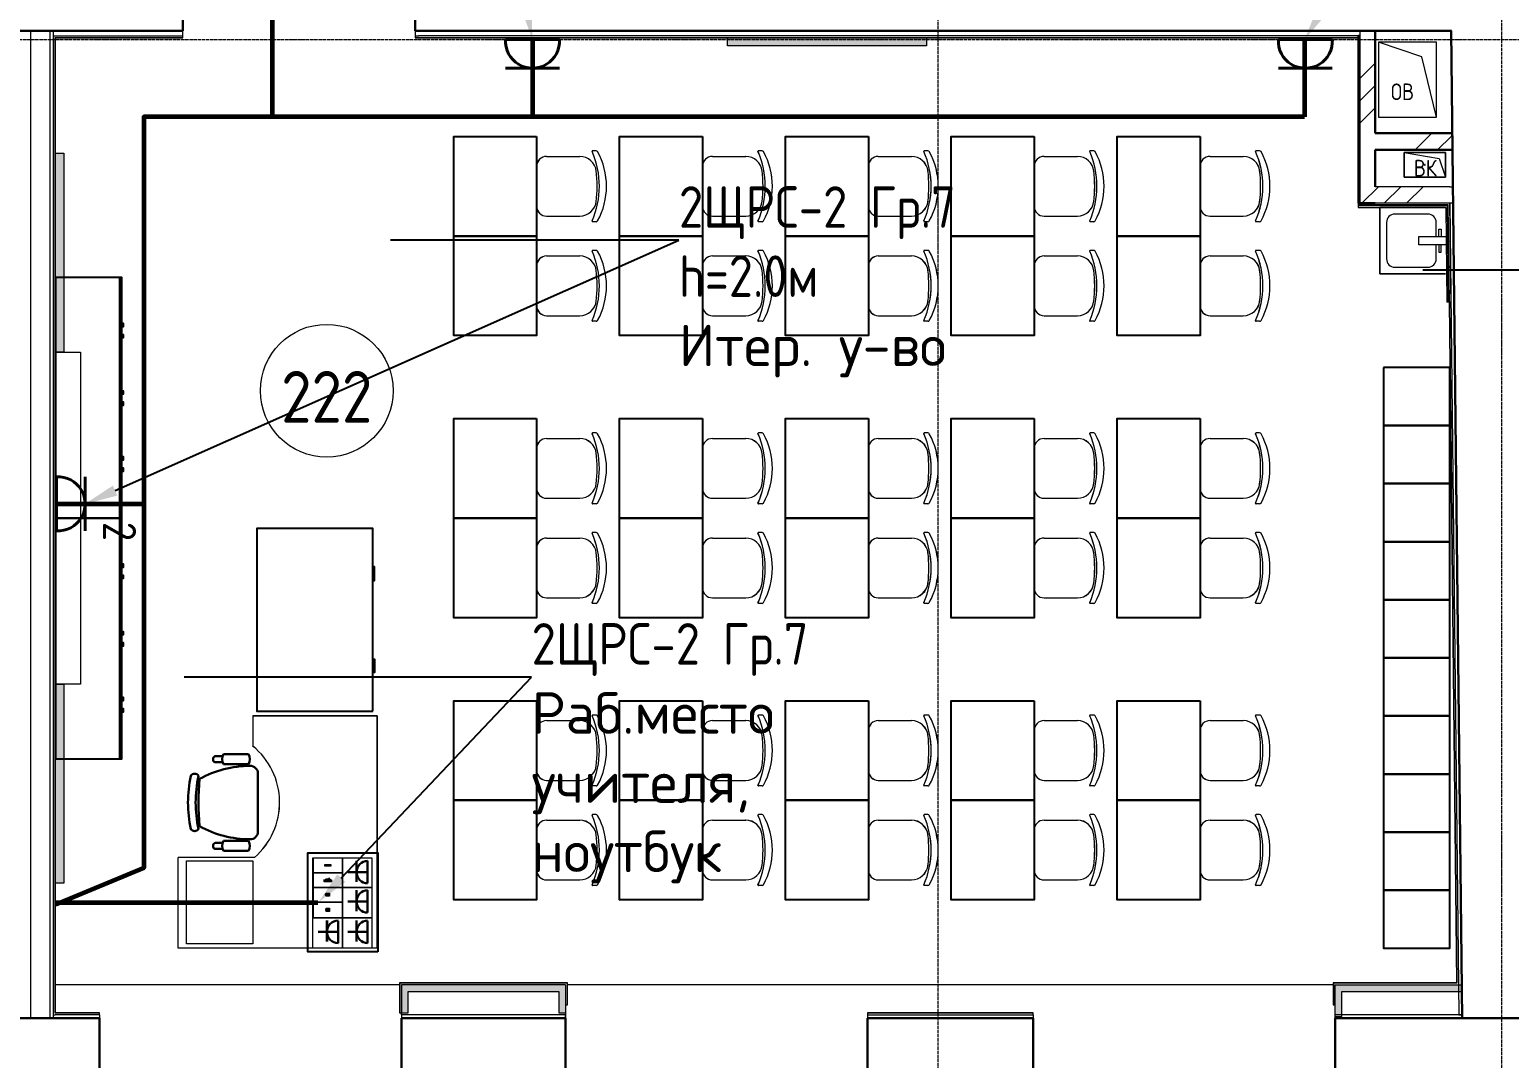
# Model space of a CAD drawing. Header units: millimetres. Extents: x -32 to 417638015, y -35 to 175284279.
# Drawn here: x 823738 to 832660, y 53923 to 60122 of the extents above; entities that cross this region are included whole.
import ezdxf
from ezdxf import colors
from ezdxf.entities.mleader import LeaderData, LeaderLine
from ezdxf.math import Vec2, Vec3

# ---------------------------------------------------------------- set-up
doc = ezdxf.new("R2010")
doc.units = ezdxf.units.MM
doc.linetypes.add('ADSK_Линия сетки', pattern=[25, 20, -2.5, 0, -2.5])
for name, color, linetype, lineweight in [('_ЭМ_В полу', 26, 'Кабель в трубе', 60), ('_ЭМ_гофра', 5, 'Continuous', 60), ('_ЭМ_ТХобщее_слой', 7, 'Continuous', 30), ('Аннотация', 7, 'Continuous', 18), ('Обобщенные модели', 7, 'Continuous', 18), ('Оси', 253, 'Continuous', 9), ('Перекрытие', 7, 'Continuous', 18), ('Сантехника', 7, 'Continuous', 18), ('Стены внутренние', 7, 'Continuous', 18), ('Стены несущие', 7, 'Continuous', 30), ('Стены отделка', 7, 'Continuous', 30), ('Стены перегородки', 7, 'Continuous', 30), ('Стены штриховка', 7, 'Continuous', 9), ('ТХ', 5, 'Continuous', 0), ('ШТРИХОВКА', 252, 'Continuous', 15), ('Электро', 250, 'Continuous', 25), ('ЭМ', 5, 'Continuous', 40), ('ЭОМ_Кабель Быт. розеток', 5, 'Continuous', 30), ('ЭОМ_Кабель для СУП', 150, 'Continuous', 9)]:
    doc.layers.add(name, color=color, linetype=linetype, lineweight=lineweight)
for name, color, linetype in [('_ЭМ_Надписи', 7, 'Continuous'), ('PDF _СС_розетки', 7, 'Continuous'), ('ВНУТРЯНКА', 1, 'Continuous'), ('ЭОМ_Лотки рабочие', 5, 'Continuous')]:
    doc.layers.add(name, color=color, linetype=linetype)
doc.layers.add('PDF _ЭОМ _розетки', color=7, linetype='Continuous', true_color=0xeb0000)
doc.layers.add('Линии', color=7, linetype='Continuous', lineweight=9, true_color=0x00a600)
doc.styles.add('ELine', font='txt.shx')
doc.styles.add('GOST Common', font='GOST_Common.ttf', dxfattribs={"width": 0.9, "height": 350})
doc.styles.add('GOST Common_5', font='GOST_Common.ttf', dxfattribs={"width": 0.9, "height": 200})
doc.styles.add('ЭОМ', font='isocpeur.ttf', dxfattribs={"width": 0.85, "height": 250})
doc.linetypes.add('TRAY', pattern='A,12.119257,["_",ELine,S=4.5,R=90,X=0,Y=-1.555839],0.750382,["_",ELine,S=4.5,R=0,X=0,Y=-0.805849],1.314849,["_",ELine,S=4.5,R=0,X=0,Y=-0.805849],2.250029,["_",ELine,S=4.5,R=90,X=0,Y=-1.555839],13.565483', length=30)
doc.linetypes.add('Кабель в трубе', pattern='A,8,[133,ltypeshp.shx,S=1,R=0,X=10,Y=1.3],-3,[130,ltypeshp.shx,S=1.5,R=-45,X=-1.5,Y=0],8', length=19)
pattern_1 = [(45, (686.36, 338.7), (-381.661, 381.661), []), (45, (821.3, 338.7), (0, 763.322), []), (45, (551.4, 338.7), (0, 763.322), [])]

# ---------------------------------------------------------------- blocks, each defined once
blk = doc.blocks.new('Стул ученич штабелир №5-7')
at = {"color": 0, "linetype": 'ByBlock', "lineweight": -2}
for p, q in [((-120.1, 0), (120.1, 0)), ((-120.1, 0), (120.1, 0)), ((-179.9, -60), (-179.9, -260.3)), ((-179.9, -60), (-179.9, -260.3)), ((180.1, -60), (180.1, -260.3)), ((180.1, -60), (180.1, -260.3)), ((-213.4, -359), (-213.4, -337.3)), ((-213.4, -359), (-213.4, -337.3)), ((213.6, -359), (213.6, -337.3)), ((213.6, -359), (213.6, -337.3))]:
    blk.add_line(p, q, dxfattribs=at)
for centre, radius, start, end in [((-119.9, -60), 60, 90, 180), ((-119.9, -60), 60, 90, 180), ((120.1, -60), 60, 0, 90), ((120.1, -60), 60, 0, 90), ((-79.9, -260.3), 100, 180, 264.25844), ((-79.9, -260.3), 100, 180, 264.25844), ((80.1, -260.3), 100, 275.74156, 0), ((80.1, -260.3), 100, 275.74156, 0), ((-210.4, -337.3), 3, 63.89783, 180), ((-210.4, -337.3), 3, 63.89783, 180), ((0.1, 142.3), 520.8, 246.31951, 293.68049), ((0.1, 142.3), 520.8, 246.31951, 293.68049), ((210.6, -337.3), 3, 0, 116.10217), ((210.6, -337.3), 3, 0, 116.10217), ((-203.4, -359), 10, 180, 238.06825), ((-203.4, -359), 10, 180, 238.06825), ((0.1, 9), 430.5, 240.99166, 299.00834), ((0.1, 9), 430.5, 240.99166, 299.00834), ((0.1, 435.5), 800.4, 263.24698, 276.75302), ((0.1, 435.5), 800.4, 263.24698, 276.75302), ((203.6, -359), 10, 301.93175, 0), ((203.6, -359), 10, 301.93175, 0)]:
    blk.add_arc(centre, radius, start, end, dxfattribs=at)
blk = doc.blocks.new('Тх 2 этаж')
at = {"lineweight": 0, "true_color": 0x939598}
h = blk.add_hatch(color=252, dxfattribs=at)
h.dxf.hatch_style = 1
h.paths.add_polyline_path([(44755.3, 6319.2), (44755.3, 6269.2), (43555.3, 6269.2), (43555.3, 6319.2)])
h = blk.add_hatch(color=252, dxfattribs=at)
h.dxf.hatch_style = 1
h.paths.add_polyline_path([(39505.3, 5623.8), (39555.3, 5623.8), (39555.3, 4423.8), (39505.3, 4423.8)])
h = blk.add_hatch(color=252, dxfattribs=at)
h.dxf.hatch_style = 1
h.paths.add_polyline_path([(39505.3, 2423.8), (39555.3, 2423.8), (39555.3, 1223.8), (39505.3, 1223.8)])
at = {"color": 252, "linetype": 'Continuous', "true_color": 0x939598}
for p, q in [((39893.3, 3423.8), (39893.3, 4873.8)), ((39893.3, 1973.8), (39893.3, 3423.8)), ((40466.1, 1989.7), (40511.7, 1989.6)), ((40517.5, 2001.7), (40668.6, 2001.7)), ((40466.1, 1952.9), (40511.8, 1952.9)), ((40517.5, 1941.5), (40668.6, 1941.5)), ((40724.9, 1535), (40724.9, 1885.2)), ((40466.1, 1467.2), (40511.8, 1467.2)), ((40466.1, 1430.5), (40511.7, 1430.5)), ((40517.5, 1478.7), (40668.6, 1478.7)), ((40517.5, 1418.5), (40668.6, 1418.5))]:
    blk.add_line(p, q, dxfattribs=at)
at = {"color": 252, "linetype": 'Continuous', "lineweight": 5, "true_color": 0x939598}
for p, q in [((41443.3, 2231.8), (40693.3, 2231.8)), ((41443.3, 2231.8), (40693.3, 2231.8)), ((40693.3, 2231.8), (40693.3, 2050.9)), ((41443.3, 2231.8), (41443.3, 831.8)), ((41443.3, 831.8), (41443.3, 2231.8)), ((40243.3, 831.8), (40243.3, 1379.7)), ((40704.3, 1379.7), (40243.3, 1379.7)), ((41443.3, 831.8), (40243.3, 831.8))]:
    blk.add_line(p, q, dxfattribs=at)
at = {"color": 252, "lineweight": 0, "true_color": 0x939598}
for points in [[(44755.3, 6319.2), (44755.3, 6269.2), (43555.3, 6269.2), (43555.3, 6319.2), (44755.3, 6319.2)], [(39505.3, 5623.8), (39555.3, 5623.8), (39555.3, 4423.8), (39505.3, 4423.8), (39505.3, 5623.8)], [(39505.3, 2423.8), (39555.3, 2423.8), (39555.3, 1223.8), (39505.3, 1223.8), (39505.3, 2423.8)]]:
    blk.add_lwpolyline(points, dxfattribs=at)
at = {"color": 252, "true_color": 0x939598}
for points in [[(42405.3, 5723.8), (42405.3, 5123.8), (41905.3, 5123.8), (41905.3, 5723.8)], [(43405.3, 5723.8), (43405.3, 5123.8), (42905.3, 5123.8), (42905.3, 5723.8)], [(44405.3, 5723.8), (44405.3, 5123.8), (43905.3, 5123.8), (43905.3, 5723.8)], [(45405.3, 5723.8), (45405.3, 5123.8), (44905.3, 5123.8), (44905.3, 5723.8)], [(46405.3, 5723.8), (46405.3, 5123.8), (45905.3, 5123.8), (45905.3, 5723.8)], [(42405.3, 5123.8), (42405.3, 4523.8), (41905.3, 4523.8), (41905.3, 5123.8)], [(43405.3, 5123.8), (43405.3, 4523.8), (42905.3, 4523.8), (42905.3, 5123.8)], [(44405.3, 5123.8), (44405.3, 4523.8), (43905.3, 4523.8), (43905.3, 5123.8)], [(45405.3, 5123.8), (45405.3, 4523.8), (44905.3, 4523.8), (44905.3, 5123.8)], [(46405.3, 5123.8), (46405.3, 4523.8), (45905.3, 4523.8), (45905.3, 5123.8)], [(42405.3, 4023.8), (42405.3, 3423.8), (41905.3, 3423.8), (41905.3, 4023.8)], [(43405.3, 4023.8), (43405.3, 3423.8), (42905.3, 3423.8), (42905.3, 4023.8)], [(44405.3, 4023.8), (44405.3, 3423.8), (43905.3, 3423.8), (43905.3, 4023.8)], [(45405.3, 4023.8), (45405.3, 3423.8), (44905.3, 3423.8), (44905.3, 4023.8)], [(46405.3, 4023.8), (46405.3, 3423.8), (45905.3, 3423.8), (45905.3, 4023.8)], [(42405.3, 3423.8), (42405.3, 2823.8), (41905.3, 2823.8), (41905.3, 3423.8)], [(43405.3, 3423.8), (43405.3, 2823.8), (42905.3, 2823.8), (42905.3, 3423.8)], [(44405.3, 3423.8), (44405.3, 2823.8), (43905.3, 2823.8), (43905.3, 3423.8)], [(45405.3, 3423.8), (45405.3, 2823.8), (44905.3, 2823.8), (44905.3, 3423.8)], [(46405.3, 3423.8), (46405.3, 2823.8), (45905.3, 2823.8), (45905.3, 3423.8)], [(42405.3, 2323.8), (42405.3, 1723.8), (41905.3, 1723.8), (41905.3, 2323.8)], [(43405.3, 2323.8), (43405.3, 1723.8), (42905.3, 1723.8), (42905.3, 2323.8)], [(44405.3, 2323.8), (44405.3, 1723.8), (43905.3, 1723.8), (43905.3, 2323.8)], [(45405.3, 2323.8), (45405.3, 1723.8), (44905.3, 1723.8), (44905.3, 2323.8)], [(46405.3, 2323.8), (46405.3, 1723.8), (45905.3, 1723.8), (45905.3, 2323.8)], [(42405.3, 1723.8), (42405.3, 1123.8), (41905.3, 1123.8), (41905.3, 1723.8)], [(43405.3, 1723.8), (43405.3, 1123.8), (42905.3, 1123.8), (42905.3, 1723.8)], [(44405.3, 1723.8), (44405.3, 1123.8), (43905.3, 1123.8), (43905.3, 1723.8)], [(45405.3, 1723.8), (45405.3, 1123.8), (44905.3, 1123.8), (44905.3, 1723.8)], [(46405.3, 1723.8), (46405.3, 1123.8), (45905.3, 1123.8), (45905.3, 1723.8)]]:
    blk.add_lwpolyline(points, close=True, dxfattribs=at)
at = {"color": 252, "linetype": 'Continuous', "true_color": 0x939598}
for points in [[(39505.3, 3423.8), (39905.3, 3423.8), (39905.3, 4873.8), (39505.3, 4873.8)], [(39905.3, 4596.7), (39905.3, 4579.3), (39915.5, 4579.3), (39915.5, 4596.7)], [(39905.3, 4529), (39905.3, 4511.6), (39915.5, 4511.6), (39915.5, 4529)], [(39905.3, 4189.7), (39905.3, 4172.3), (39915.5, 4172.3), (39915.5, 4189.7)], [(39905.3, 4122), (39905.3, 4104.6), (39915.5, 4104.6), (39915.5, 4122)], [(39905.3, 3792.8), (39905.3, 3775.4), (39915.5, 3775.4), (39915.5, 3792.8)], [(39905.3, 3725.1), (39905.3, 3707.7), (39915.5, 3707.7), (39915.5, 3725.1)], [(39505.3, 1973.8), (39905.3, 1973.8), (39905.3, 3423.8), (39505.3, 3423.8)], [(41418.3, 2261.8), (41418.3, 3361.8), (40718.3, 3361.8), (40718.3, 2261.8)], [(39905.3, 3146.7), (39905.3, 3129.3), (39915.5, 3129.3), (39915.5, 3146.7)], [(39905.3, 3079), (39905.3, 3061.6), (39915.5, 3061.6), (39915.5, 3079)], [(39905.3, 2739.7), (39905.3, 2722.3), (39915.5, 2722.3), (39915.5, 2739.7)], [(39905.3, 2672), (39905.3, 2654.6), (39915.5, 2654.6), (39915.5, 2672)], [(39905.3, 2342.8), (39905.3, 2325.4), (39915.5, 2325.4), (39915.5, 2342.8)], [(39905.3, 2275.1), (39905.3, 2257.7), (39915.5, 2257.7), (39915.5, 2275.1)]]:
    blk.add_lwpolyline(points, close=True, dxfattribs=at)
at = {"color": 252, "linetype": 'Continuous', "lineweight": 5, "true_color": 0x939598}
for points in [[(39655.3, 4423.8), (39655.3, 2423.8), (39505.3, 2423.8), (39505.3, 4423.8)], [(40294.6, 858.2), (40294.6, 1358.2), (40694.6, 1358.2), (40694.6, 858.2)]]:
    blk.add_lwpolyline(points, close=True, dxfattribs=at)
at = {"color": 252, "true_color": 0x939598}
for points in [[(47510.8, 4331.8), (47510.8, 3981.8), (47910.8, 3981.8), (47910.8, 4331.8), (47510.8, 4331.8)], [(47510.8, 3981.8), (47510.8, 3631.8), (47910.8, 3631.8), (47910.8, 3981.8), (47510.8, 3981.8)], [(47510.8, 3631.8), (47510.8, 3281.8), (47910.8, 3281.8), (47910.8, 3631.8), (47510.8, 3631.8)], [(47510.8, 3281.8), (47510.8, 2931.8), (47910.8, 2931.8), (47910.8, 3281.8), (47510.8, 3281.8)], [(47510.8, 2931.8), (47510.8, 2581.8), (47910.8, 2581.8), (47910.8, 2931.8), (47510.8, 2931.8)], [(47510.8, 2581.8), (47510.8, 2231.8), (47910.8, 2231.8), (47910.8, 2581.8), (47510.8, 2581.8)], [(47510.8, 2231.8), (47510.8, 1881.8), (47910.8, 1881.8), (47910.8, 2231.8), (47510.8, 2231.8)], [(47510.8, 1881.8), (47510.8, 1531.8), (47910.8, 1531.8), (47910.8, 1881.8), (47510.8, 1881.8)], [(47510.8, 1531.8), (47510.8, 1181.8), (47910.8, 1181.8), (47910.8, 1531.8), (47510.8, 1531.8)], [(47510.8, 1181.8), (47510.8, 831.8), (47910.8, 831.8), (47910.8, 1181.8), (47510.8, 1181.8)]]:
    blk.add_lwpolyline(points, dxfattribs=at)
at = {"color": 252, "linetype": 'Continuous', "true_color": 0x939598}
for points in [[(41418.3, 3048.5), (41427.3, 3048.5), (41427.3, 3130.3), (41418.3, 3130.3)], [(41418.3, 2575), (41427.3, 2575), (41427.3, 2493.2), (41418.3, 2493.2)]]:
    blk.add_lwpolyline(points, dxfattribs=at)
for centre, radius, start, end in [((40474.6, 1971.3), 20.2, 114.89545, 245.33537), ((40567.5, 1971.6), 58.4, 148.95101, 211.04877), ((40618.6, 1971.6), 58.4, 328.95097, 31.04877), ((40343.8, 1855.4), 28.1, 34.29007, 145.70964), ((40676.4, 1306.7), 624.5, 89.87797, 119.10589), ((40679.5, 1885.7), 45.4, 359.25187, 92.18664), ((41050.6, 1710.8), 747.5, 167.60199, 192.39777), ((41097.1, 1710.8), 747.5, 167.60199, 192.39777), ((42128.9, 1710.8), 1761.9, 175.39382, 184.65462), ((40343.8, 1566.1), 28.1, 214.29147, 325.70827), ((40676.4, 2113.5), 624.5, 240.90677, 270.12147), ((40679.5, 1534.4), 45.4, 267.81347, 0.74787), ((40474.6, 1448.9), 20.2, 114.89545, 245.33537), ((40567.5, 1448.6), 58.4, 148.95098, 211.04877), ((40618.6, 1448.6), 58.4, 328.95097, 31.04877)]:
    blk.add_arc(centre, radius, start, end, dxfattribs=at)
at = {"color": 252, "linetype": 'Continuous', "lineweight": 5, "true_color": 0x939598}
blk.add_arc((40418.9, 1710.7), 437, 310.76329, 51.11011, dxfattribs=at)
at = {"layer": 'ТХ', "color": 252, "lineweight": 0, "true_color": 0x939598, "rotation": 90}
for p in [(42405.3, 5423.8), (43405.3, 5423.8), (44405.3, 5423.8), (45405.3, 5423.8), (46405.3, 5423.8), (42405.3, 4823.8), (43405.3, 4823.8), (44405.3, 4823.8), (45405.3, 4823.8), (46405.3, 4823.8), (42405.3, 3723.8), (43405.3, 3723.8), (44405.3, 3723.8), (45405.3, 3723.8), (46405.3, 3723.8), (42405.3, 3123.8), (43405.3, 3123.8), (44405.3, 3123.8), (45405.3, 3123.8), (46405.3, 3123.8), (42405.3, 2023.8), (43405.3, 2023.8), (44405.3, 2023.8), (45405.3, 2023.8), (46405.3, 2023.8), (42405.3, 1423.8), (43405.3, 1423.8), (44405.3, 1423.8), (45405.3, 1423.8), (46405.3, 1423.8)]:
    blk.add_blockref('Стул ученич штабелир №5-7', p, dxfattribs=at)
blk = doc.blocks.new('План 2 этажа')
at = {"layer": 'Стены внутренние', "lineweight": 9}
h = blk.add_hatch(dxfattribs=at)
h.set_pattern_fill('FP_1', color=8, style=0, pattern_type=2)
h.set_pattern_definition(pattern_1)
h.paths.add_polyline_path([(42242.614, 7646.35), (42241.528, 7746.342), (41772.008, 7746.342), (41772.008, 8686.342), (41682.008, 8686.342), (41682.008, 7646.342)])
h = blk.add_hatch(dxfattribs=at)
h.set_pattern_fill('FP_1', color=8, style=0, pattern_type=2)
h.set_pattern_definition(pattern_1)
h.paths.add_polyline_path([(41772.008, 7968.339), (42231.458, 7968.339), (42231.458, 8068.339), (41772.008, 8068.339)])
at = {"layer": 'Стены внутренние'}
for points in [[(35940.493, 2768.931), (35940.493, 2936.931), (35900.493, 2936.931), (35900.493, 2768.931)], [(36890.497, 2896.931), (36890.497, 2936.931), (35940.493, 2936.931), (35940.493, 2896.931), (36850.497, 2896.931)], [(36850.497, 2768.931), (36890.497, 2768.931), (36890.497, 2896.931), (36850.497, 2896.931)], [(41570.493, 2746.931), (41570.493, 2936.931), (41530.493, 2936.931), (41530.493, 2746.931)], [(42294.171, 2896.931), (42293.731, 2936.931), (41570.493, 2936.931), (41570.493, 2896.931), (42222.258, 2896.931)]]:
    blk.add_hatch(color=8, dxfattribs=at).paths.add_polyline_path(points)
at = {"layer": 'Линии', "color": 8}
blk.add_circle((35450.266, 6516.947), 400, dxfattribs=at)
at = {"layer": 'Обобщенные модели', "color": 8}
for p, q in [((41791.357, 8616.342), (41791.357, 8166.342)), ((42141.357, 8616.342), (41791.357, 8616.342)), ((42053.857, 8528.842), (41791.357, 8616.342)), ((42141.357, 8166.342), (42141.357, 8616.342)), ((42141.357, 8166.342), (42053.857, 8528.842)), ((41791.357, 8166.342), (42141.357, 8166.342)), ((41945.788, 7803.342), (41945.788, 7953.342)), ((41945.788, 7953.342), (42195.788, 7953.342)), ((41945.788, 7953.342), (42158.288, 7915.842)), ((42195.788, 7953.342), (41945.788, 7953.342)), ((41945.788, 7953.342), (41945.788, 7803.342)), ((42195.788, 7953.342), (42195.788, 7803.342)), ((42195.788, 7803.342), (42195.788, 7953.342)), ((42158.288, 7915.842), (42195.788, 7803.342)), ((42195.788, 7803.342), (41945.788, 7803.342)), ((41945.788, 7803.342), (42195.788, 7803.342))]:
    blk.add_line(p, q, dxfattribs=at)
for start, end in [(90, 270), (105, 180), (210, 270), (270, 90), (330, 75)]:
    blk.add_arc((42070.788, 7878.342), 2.5, start, end, dxfattribs=at)
at = {"layer": 'Оси', "color": 8, "linetype": 'ADSK_Линия сетки'}
for p, q in [((42535.923, -4690.674), (42535.923, 20543.7)), ((39135.923, -5034.86), (39135.923, 20199.514)), ((-9428.371, 8633.7), (56691.21, 8633.7))]:
    blk.add_line(p, q, dxfattribs=at)
at = {"layer": 'Перекрытие', "color": 8}
for p, q in [((35888.605, 2936.931), (33815.827, 2936.931)), ((41518.647, 2936.931), (36902.497, 2936.931)), ((35900.493, 2756.931), (35900.493, 2768.931)), ((36890.491, 2768.931), (36890.491, 2736.931)), ((41529.493, 2406.931), (41529.493, 2816.931)), ((34080.493, 2756.931), (34080.493, 2736.931)), ((39710.493, 2756.931), (39710.493, 2736.931))]:
    blk.add_line(p, q, dxfattribs=at)
at = {"layer": 'Сантехника', "color": 8}
for p, q in [((41800.006, 7221.34), (41800.006, 7621.34)), ((41800.006, 7621.34), (42196.615, 7621.34)), ((41800.006, 7621.34), (41800.006, 7221.34)), ((42196.615, 7621.34), (41800.006, 7621.34)), ((41840.005, 7531.339), (41840.005, 7311.34)), ((42090.006, 7581.339), (41890.005, 7581.339)), ((42140.006, 7446.34), (42140.006, 7531.339)), ((42034.993, 7446.34), (42196.615, 7446.34)), ((42034.993, 7396.34), (42034.993, 7446.34)), ((42155.006, 7491.34), (42170.006, 7491.34)), ((42155.006, 7446.34), (42155.006, 7491.34)), ((42170.006, 7491.34), (42170.006, 7446.34)), ((42196.615, 7396.34), (42034.993, 7396.34)), ((42140.006, 7311.34), (42140.006, 7396.34)), ((42155.006, 7396.34), (42155.006, 7351.34)), ((42155.006, 7351.34), (42170.006, 7351.34)), ((42170.006, 7351.34), (42170.006, 7396.34)), ((41890.005, 7261.34), (42090.006, 7261.34)), ((42196.615, 7221.34), (41800.006, 7221.34)), ((41800.006, 7221.34), (42196.615, 7221.34))]:
    blk.add_line(p, q, dxfattribs=at)
for centre, start, end in [((41890.005, 7531.339), 90, 180), ((42090.006, 7531.339), 0, 90), ((41890.005, 7311.34), 180, 270), ((42090.006, 7311.34), 270, 0)]:
    blk.add_arc(centre, 50, start, end, dxfattribs=at)
at = {"layer": 'Стены несущие', "color": 8}
for p, q in [((34583.558, 8686.342), (34583.558, 8996.342)), ((35983.558, 8996.342), (35983.558, 8686.342)), ((34583.558, 8686.342), (27450.357, 8686.342)), ((35983.558, 8686.342), (42230.463, 8686.342)), ((41682.008, 8656.342), (41672.008, 8656.342)), ((41672.008, 8656.342), (41672.008, 7646.342)), ((41772.008, 8068.339), (41772.008, 8686.342)), ((42230.463, 8686.342), (42295.978, 2732.75)), ((42238.031, 8068.339), (41772.008, 8068.339)), ((41772.008, 7968.339), (42239.117, 7968.339)), ((41772.008, 7746.342), (41772.008, 7968.339)), ((41670.008, 7646.342), (41772.008, 7646.342)), ((34080.493, 2736.931), (33070.495, 2736.931)), ((34080.493, 2406.931), (34080.493, 2736.931)), ((35900.493, 2736.931), (35900.493, 2406.931)), ((36890.497, 2736.931), (35900.493, 2736.931)), ((36890.497, 2406.931), (36890.497, 2736.931)), ((38710.497, 2736.931), (38710.497, 2406.931)), ((39710.493, 2736.931), (38710.497, 2736.931)), ((39710.493, 2406.931), (39710.493, 2736.931)), ((41530.493, 2736.931), (41530.493, 2406.931)), ((42675.955, 2736.931), (41530.493, 2736.931))]:
    blk.add_line(p, q, dxfattribs=at)
at = {"layer": 'Стены отделка', "color": 8, "lineweight": 9}
for p, q in [((33803.885, 2736.931), (33803.885, 8686.342)), ((33803.885, 8656.342), (34463.558, 8656.342)), ((34583.558, 8644.342), (34583.558, 8686.342)), ((35983.558, 8686.342), (35983.558, 8644.342)), ((41672.008, 8656.342), (36003.558, 8656.342)), ((41682.008, 7646.342), (41682.008, 8686.342)), ((42231.306, 8687.604), (42211.307, 8687.387)), ((42211.307, 8687.387), (42211.318, 8686.342)), ((42295.711, 2757.031), (42231.306, 8687.604)), ((33815.885, 8644.342), (34583.558, 8644.342)), ((33815.885, 2768.931), (33815.885, 8644.342)), ((35983.558, 8644.342), (41670.008, 8644.342)), ((41670.008, 8644.342), (41670.008, 7626.342)), ((42221.527, 7746.342), (41772.008, 7746.342)), ((41670.008, 7621.342), (42197.883, 7621.342)), ((42242.614, 7646.342), (41772.008, 7646.342)), ((42197.883, 7621.342), (42204.074, 7051.219)), ((42222.613, 7646.342), (42275.712, 2756.814)), ((42229.4, 7021.376), (42222.613, 7646.34)), ((42229.073, 7051.491), (42204.291, 7051.222)), ((42217.073, 7051.361), (42261.625, 2948.931)), ((35888.493, 2946.931), (35888.493, 2768.931)), ((36900.497, 2948.931), (35890.493, 2948.931)), ((36902.497, 2816.931), (36902.497, 2946.931)), ((41518.493, 2946.931), (41518.493, 2816.931)), ((42261.625, 2948.931), (41520.493, 2948.931)), ((36890.497, 2936.931), (35900.493, 2936.931)), ((35900.493, 2936.931), (35900.493, 2768.931)), ((35940.493, 2896.931), (36850.497, 2896.931)), ((35940.493, 2768.931), (35940.493, 2896.931)), ((36850.497, 2896.931), (36850.497, 2768.931)), ((36890.497, 2936.931), (36890.497, 2768.931)), ((41530.493, 2736.931), (41530.493, 2936.931)), ((41530.493, 2936.931), (42293.731, 2936.931)), ((41570.493, 2896.931), (42294.171, 2896.931)), ((41570.493, 2746.931), (41570.493, 2896.931)), ((34080.493, 2768.931), (33815.885, 2768.931)), ((34080.493, 2756.931), (34080.493, 2768.931)), ((35888.493, 2768.931), (35940.493, 2768.931)), ((36850.497, 2768.931), (36890.497, 2768.931)), ((36890.497, 2816.931), (36902.497, 2816.931)), ((38710.497, 2768.931), (38710.497, 2736.931)), ((39710.493, 2768.931), (38710.497, 2768.931)), ((39710.493, 2756.931), (39710.493, 2768.931)), ((41518.493, 2816.931), (41530.493, 2816.931)), ((33803.885, 2756.931), (33813.885, 2756.931)), ((34079.493, 2756.931), (34080.493, 2756.931)), ((36890.497, 2756.931), (35900.493, 2756.931)), ((35900.493, 2756.931), (35900.493, 2736.931)), ((36890.497, 2736.931), (36890.497, 2756.931)), ((36890.497, 2736.931), (36890.497, 2736.931)), ((39709.493, 2756.931), (39710.493, 2756.931)), ((39710.493, 2736.931), (39710.493, 2736.931)), ((42295.932, 2756.931), (41530.493, 2756.931)), ((41530.493, 2746.931), (41570.493, 2746.931)), ((42275.712, 2756.814), (42295.711, 2757.031)), ((42295.932, 2736.931), (42295.932, 2756.931))]:
    blk.add_line(p, q, dxfattribs=at)
at = {"layer": 'Стены перегородки', "color": 8, "lineweight": 18}
for p, q in [((33663.885, 8686.342), (33663.885, 2736.931)), ((33783.885, 2736.931), (33783.885, 8686.342))]:
    blk.add_line(p, q, dxfattribs=at)
at = {"layer": 'Стены штриховка', "color": 8}
for p, q in [((34463.558, 8656.342), (34583.558, 8656.342)), ((35983.558, 8656.342), (36003.558, 8656.342)), ((33813.885, 8646.342), (34583.558, 8646.342)), ((33813.885, 2766.931), (33813.885, 8646.342)), ((35983.558, 8646.342), (41672.008, 8646.342)), ((42221.527, 7746.342), (42241.528, 7746.342)), ((41670.008, 7646.342), (41670.008, 7621.342)), ((42212.721, 7636.342), (41670.008, 7636.342)), ((42206.785, 7630.342), (41670.008, 7630.342)), ((42213.073, 7051.317), (42206.785, 7630.342)), ((42219.073, 7051.382), (42212.721, 7636.342)), ((42219.073, 7051.382), (42263.647, 2946.931)), ((35890.493, 2948.931), (35888.493, 2948.931)), ((35888.493, 2948.931), (35888.493, 2946.931)), ((36902.497, 2946.931), (35888.493, 2946.931)), ((35890.493, 2948.931), (35890.493, 2768.931)), ((36902.497, 2948.931), (36900.497, 2948.931)), ((36900.497, 2948.931), (36900.497, 2816.931)), ((36902.497, 2946.931), (36902.497, 2948.931)), ((41520.493, 2948.931), (41518.493, 2948.931)), ((41518.493, 2948.931), (41518.493, 2946.931)), ((42263.647, 2946.931), (41518.493, 2946.931)), ((41520.493, 2948.931), (41520.493, 2816.931)), ((34080.493, 2766.931), (33813.885, 2766.931)), ((39710.493, 2766.931), (38710.497, 2766.931)), ((34079.493, 2756.931), (33813.885, 2756.931)), ((38710.497, 2756.931), (39709.493, 2756.931))]:
    blk.add_line(p, q, dxfattribs=at)
at = {"layer": 'ЭОМ_Лотки рабочие'}
blk.add_blockref('Тх 2 этаж', (-5689.424, 2325.176), dxfattribs=at)
at = {"layer": 'Аннотация', "color": 8, "char_height": 100, "width": 156.348, "attachment_point": 1, "line_spacing_factor": 1.022766, "style": 'GOST Common_5'}
for s, insert in [('\\pxt3.6,7.2,10.8,14.4,18,21.6,25.2,28.8,32.4,36,39.6,43.2,46.8,50.4,54,57.6,61.2,64.8,68.4,72,75.6,79.2,82.8,86.4,90,93.6,97.2,100.8,104.4,108,111.6,115.2;{ОВ}', (41866.63, 8368.238)), ('\\pxt3.6,7.2,10.8,14.4,18,21.6,25.2,28.8,32.4,36,39.6,43.2,46.8,50.4,54,57.6,61.2,64.8,68.4,72,75.6,79.2,82.8,86.4,90,93.6,97.2,100.8,104.4,108,111.6,115.2;{ВК}', (42005.085, 7908.376))]:
    blk.add_mtext(s, dxfattribs=dict(at, insert=insert))
at = {"layer": 'Аннотация', "color": 8, "lineweight": 9, "insert": (35450.266, 6479.999), "char_height": 312.5, "width": 520.21112, "attachment_point": 5, "line_spacing_factor": 1.022766, "style": 'GOST Common'}
blk.add_mtext('222', dxfattribs=at)
blk = doc.blocks.new('_ЭМ_ТХ2_2ЭТАЖнов')
at = {"color": 252, "linetype": 'Continuous', "true_color": 0x939598}
for p, q in [((40017.9, 5415.2), (40017.9, 6865.2)), ((40017.9, 3965.2), (40017.9, 5415.2)), ((40590.7, 3981.1), (40636.3, 3981.1)), ((40590.8, 3944.4), (40636.5, 3944.4)), ((40642.1, 3993.2), (40793.3, 3993.2)), ((40642.1, 3932.9), (40793.3, 3932.9)), ((40849.6, 3526.5), (40849.6, 3876.6)), ((40590.7, 3422), (40636.3, 3422)), ((40590.8, 3458.7), (40636.5, 3458.7)), ((40642.1, 3470.2), (40793.3, 3470.2)), ((40642.1, 3409.9), (40793.3, 3409.9))]:
    blk.add_line(p, q, dxfattribs=at)
at = {"color": 252, "linetype": 'Continuous', "lineweight": 5, "true_color": 0x939598}
for p, q in [((41568, 4223.2), (40818, 4223.2)), ((41568, 4223.2), (40818, 4223.2)), ((40818, 4223.2), (40818, 4042.3)), ((41568, 4223.2), (41568, 2823.2)), ((41568, 2823.2), (41568, 4223.2)), ((40368, 2823.2), (40368, 3371.2)), ((40828.9, 3371.2), (40368, 3371.2)), ((41568, 2823.2), (40368, 2823.2))]:
    blk.add_line(p, q, dxfattribs=at)
blk.add_arc((40543.6, 3702.2), 437, 310.76329, 51.11011, dxfattribs=at)
at = {"color": 252, "linetype": 'Continuous', "true_color": 0x939598}
for centre, radius, start, end in [((40599.2, 3962.8), 20.2, 114.89545, 245.33537), ((40692.1, 3963), 58.4, 148.95101, 211.04877), ((40743.3, 3963), 58.4, 328.95097, 31.04877), ((41175.3, 3702.3), 747.5, 167.60199, 192.39777), ((40468.4, 3846.9), 28.1, 34.29007, 145.70964), ((41221.7, 3702.3), 747.5, 167.60199, 192.39777), ((42253.6, 3702.3), 1761.9, 175.39382, 184.65462), ((40801.1, 3298.2), 624.5, 89.87797, 119.10589), ((40804.1, 3877.2), 45.4, 359.25187, 92.18664), ((40468.4, 3557.6), 28.1, 214.29147, 325.70827), ((40801.1, 4105), 624.5, 240.90677, 270.12147), ((40804.1, 3525.9), 45.4, 267.81347, 0.74787), ((40599.3, 3440.4), 20.2, 114.89545, 245.33537), ((40692.1, 3440.1), 58.4, 148.95098, 211.04877), ((40743.3, 3440.1), 58.4, 328.95097, 31.04877)]:
    blk.add_arc(centre, radius, start, end, dxfattribs=at)
at = {"layer": 'ТХ', "color": 252, "lineweight": 0, "true_color": 0x939598, "rotation": 90}
for p in [(42530, 7415.2), (43530, 7415.2), (44530, 7415.2), (45530, 7415.2), (46530, 7415.2), (42530, 6815.2), (43530, 6815.2), (44530, 6815.2), (45530, 6815.2), (46530, 6815.2), (42530, 5715.2), (43530, 5715.2), (44530, 5715.2), (45530, 5715.2), (46530, 5715.2), (42530, 5115.2), (43530, 5115.2), (44530, 5115.2), (45530, 5115.2), (46530, 5115.2), (42530, 4015.2), (43530, 4015.2), (44530, 4015.2), (45530, 4015.2), (46530, 4015.2), (42530, 3415.2), (43530, 3415.2), (44530, 3415.2), (45530, 3415.2), (46530, 3415.2)]:
    blk.add_blockref('Стул ученич штабелир №5-7', p, dxfattribs=at)
blk = doc.blocks.new('розетк для люка')
at = {"layer": 'ВНУТРЯНКА', "color": 5, "lineweight": 30, "ltscale": 100, "transparency": 33554687}
blk.add_line((-67.1, -58.8), (-67.1, 69), dxfattribs=at)
at = {"layer": 'Электро', "color": 5, "lineweight": 30, "transparency": 33554687}
for p, q in [((0, 0), (-120.1, 0)), ((0, 67.3), (0, -67.3))]:
    blk.add_line(p, q, dxfattribs=at)
blk.add_ellipse((0.1, 0), major_axis=(47.6, 47.6), ratio=1, start_param=0.787621, end_param=3.924768, dxfattribs=at)
blk = doc.blocks.new('Люк на 6 мест')
h = blk.add_hatch(color=256)
h.dxf.hatch_style = 1
h.paths.add_polyline_path([(-284.6, 515.7), (-284.6, 526.8), (-319.2, 527), (-319.2, 515.9)])
h = blk.add_hatch(color=256)
h.dxf.hatch_style = 1
h.paths.add_polyline_path([(-323.7, 435.1), (-323.7, 435.1), (-313, 442.8), (-289.1, 442.7), (-279.4, 435), (-279.4, 435), (-279.3, 422.8), (-323.6, 422.8)])
h = blk.add_hatch(color=256)
h.dxf.hatch_style = 1
h.paths.add_polyline_path([(-311.7, 334.8), (-311.7, 341.7), (-317.2, 341.7), (-317.3, 347.2), (-311.8, 347.2), (-311.8, 354.1), (-292.5, 354.1), (-292.5, 334.9)])
h = blk.add_hatch(color=256)
h.dxf.hatch_style = 1
h.paths.add_polyline_path([(-311.3, 243.2), (-311.3, 250.1), (-316.8, 250.1), (-316.8, 255.6), (-311.3, 255.6), (-311.3, 262.4), (-292, 262.5), (-292, 243.2)])
for p, q in [((-323.6, 422.8), (-323.7, 435.1)), ((-323.7, 435.1), (-323.7, 435.1)), ((-279.3, 422.8), (-323.6, 422.8)), ((-289.1, 442.7), (-296.8, 442.7)), ((-296.8, 442.7), (-296.8, 435)), ((-289.1, 435), (-289.1, 442.7)), ((-289.1, 435), (-279.4, 435)), ((-279.4, 435), (-279.3, 422.8))]:
    blk.add_line(p, q)
for points in [[(-215.5, 477.1), (-388.3, 476.8), (-388.3, 565.7), (-215.5, 566)], [(-215.5, 388.2), (-388.3, 387.9), (-388.3, 476.8), (-215.5, 477.1)], [(-284.6, 526.8), (-284.6, 515.7), (-319.2, 515.9), (-319.2, 527)], [(-215.5, 299.3), (-388.3, 299), (-388.3, 387.9), (-215.5, 388.2)], [(-215.8, 205.5), (-388.7, 205.1), (-388.3, 299), (-215.5, 299.3)]]:
    blk.add_lwpolyline(points, close=True)
for points in [[(-311.8, 347.2), (-317.3, 347.2), (-317.2, 341.7), (-311.7, 341.7)], [(-311.8, 347.2), (-311.8, 354.1), (-292.5, 354.1)], [(-292.5, 354.1), (-292.5, 334.9), (-311.7, 334.8), (-311.7, 341.7)], [(-311.3, 255.6), (-316.8, 255.6), (-316.8, 250.1), (-311.3, 250.1)], [(-292, 262.5), (-292, 243.2), (-311.3, 243.2), (-311.3, 250.1)], [(-311.3, 255.6), (-311.3, 262.4), (-292, 262.5)]]:
    blk.add_lwpolyline(points)
at = {"layer": 'PDF _СС_розетки', "linetype": 'Continuous', "lineweight": 20, "transparency": 33554687}
for points in [[(-391.2, 566), (-213.4, 566), (-213.4, 388.2), (-391.2, 388.2)], [(-391.2, 388.2), (-213.4, 388.2), (-213.4, 205.3), (-391.2, 205.3)], [(-391.2, 388.2), (-213.4, 388.2), (-213.4, 205.3), (-391.2, 205.3)], [(-391.2, 205.3), (-213.4, 205.3), (-213.4, 22.4), (-391.2, 22.4)]]:
    blk.add_lwpolyline(points, close=True, dxfattribs=at)
at = {"layer": 'PDF _ЭОМ _розетки', "color": 3, "linetype": 'Continuous', "lineweight": 25, "transparency": 33554687}
blk.add_lwpolyline([(0, 0), (-421.6, 0), (-421.6, 596.5), (0, 596.5)], close=True, dxfattribs=at)
at = {"layer": 'PDF _ЭОМ _розетки', "color": 7, "linetype": 'Continuous', "lineweight": 20, "transparency": 33554687}
for points in [[(-35.6, 388.2), (-213.4, 388.2), (-213.4, 566), (-35.6, 566)], [(-35.6, 205.3), (-213.4, 205.3), (-213.4, 388.2), (-35.6, 388.2)], [(-35.6, 22.4), (-213.4, 22.4), (-213.4, 205.3), (-35.6, 205.3)]]:
    blk.add_lwpolyline(points, close=True, dxfattribs=at)
at = {"layer": 'ВНУТРЯНКА', "color": 5, "lineweight": 30, "ltscale": 100, "transparency": 33554687}
for p, q in [((-129, 244.7), (-129, 372.6)), ((-128.8, 244.7), (-128.8, 372.6)), ((-306.8, 61.8), (-306.8, 189.7)), ((-306.6, 61.8), (-306.6, 189.7)), ((-128.8, 61.8), (-128.8, 189.7))]:
    blk.add_line(p, q, dxfattribs=at)
at = {"layer": 'ВНУТРЯНКА', "color": 1, "lineweight": 30, "ltscale": 100, "transparency": 33554687}
blk.add_line((-129, 61.8), (-129, 189.7), dxfattribs=at)
at = {"layer": 'Электро', "color": 5, "lineweight": 30, "transparency": 33554687}
for p, q in [((-61.9, 370.8), (-61.9, 236.3)), ((-61.7, 370.8), (-61.7, 236.3)), ((-61.9, 303.6), (-181.9, 303.6)), ((-61.7, 303.6), (-181.8, 303.6)), ((-239.5, 188), (-239.5, 53.4)), ((-61.7, 188), (-61.7, 53.4)), ((-239.7, 120.7), (-359.7, 120.7)), ((-239.5, 120.7), (-359.6, 120.7)), ((-61.7, 120.7), (-181.8, 120.7))]:
    blk.add_line(p, q, dxfattribs=at)
at = {"layer": 'Электро', "color": 1, "lineweight": 30, "transparency": 33554687}
for p, q in [((-239.7, 188), (-239.7, 53.4)), ((-61.9, 188), (-61.9, 53.4)), ((-61.9, 120.7), (-181.9, 120.7))]:
    blk.add_line(p, q, dxfattribs=at)
at = {"layer": 'Электро', "color": 5, "lineweight": 30, "transparency": 33554687}
for centre in [(-61.7, 303.6), (-61.6, 303.6), (-239.5, 120.7), (-239.4, 120.7), (-61.6, 120.7)]:
    blk.add_ellipse(centre, major_axis=(47.6, 47.6), ratio=1, start_param=0.787621, end_param=3.924768, dxfattribs=at)
at = {"layer": 'Электро', "color": 1, "lineweight": 30, "transparency": 33554687}
blk.add_ellipse((-61.7, 120.7), major_axis=(47.6, 47.6), ratio=1, start_param=0.787621, end_param=3.924768, dxfattribs=at)
at = {"color": 5, "linetype": 'TRAY', "lineweight": 53, "transparency": 33554687}
blk.add_blockref('розетк для люка', (-61.9, 480.3), dxfattribs=at)
blk = doc.blocks.new('1м розетка IP20')
at = {"layer": 'ЭМ', "color": 5}
for p, q in [((-10.5, 162.7), (-10.5, -162.7)), ((163.1, 162.7), (163.1, -162.7)), ((-10.5, 0), (315.5, 0))]:
    blk.add_line(p, q, dxfattribs=at)
blk.add_arc((0, 0), 163.1, 266.31959, 93.68041, dxfattribs=at)
blk = doc.blocks.new('2м розетка IP20')
at = {"layer": 'ЭМ', "color": 5}
for p, q in [((-494124.5, -357092.4), (-494124.5, -356766.5)), ((-494287.3, -356918.9), (-493961.8, -356918.9)), ((-494287.3, -357092.4), (-493961.8, -357092.4))]:
    blk.add_line(p, q, dxfattribs=at)
blk.add_arc((-494124.5, -357082), 163.1, 356.31959, 183.68041, dxfattribs=at)
at = {"layer": 'ЭОМ_Кабель Быт. розеток', "color": 7, "insert": (-494016.1, -356612.2), "char_height": 200, "attachment_point": 1, "style": 'ЭОМ'}
blk.add_mtext_dynamic_manual_height_columns('2', width=91.256, gutter_width=1250, heights=[0], dxfattribs=at)

msp = doc.modelspace()

# ---------------------------------------------------------------- block references
at = {"layer": 'ШТРИХОВКА'}
msp.add_blockref('План 2 этажа', (790079.3, 51429.5), dxfattribs=at)

# ---------------------------------------------------------------- next in the draw order: linework, layer by layer
at = {"layer": '_ЭМ_В полу', "ltscale": 25}
msp.add_lwpolyline([(825476.5, 54860.7), (823889.1, 54860.7)], dxfattribs=at)
at = {"layer": '_ЭМ_гофра', "linetype": 'ByBlock'}
for points in [[(825203.1, 59595.9), (825203.1, 61604)], [(826770.1, 60063.2), (826770.1, 59595.9)], [(831425.8, 60063.2), (831425.8, 59595.9)], [(831425.8, 59595.9), (824426, 59595.9), (824426, 55072.2), (823895.2, 54851.5)], [(823900.1, 57265), (824426, 57265)]]:
    msp.add_lwpolyline(points, dxfattribs=at)

# ---------------------------------------------------------------- next in the draw order: block references
at = {"layer": '_ЭМ_ТХобщее_слой', "lineweight": 50}
msp.add_blockref('_ЭМ_ТХ2_2ЭТАЖнов', (784265.3, 51763.2), dxfattribs=at)
at = {"layer": 'ЭМ', "rotation": 270.0000000000092}
for p in [(826770.1, 60052.8), (831430, 60052.8)]:
    msp.add_blockref('1м розетка IP20', p, dxfattribs=at)
at = {"layer": 'ЭОМ_Кабель Быт. розеток', "rotation": 270}
msp.add_blockref('2м розетка IP20', (1180992.5, -436859.5), dxfattribs=at)
at = {"layer": 'ЭОМ_Кабель для СУП', "color": 217, "linetype": 'ByBlock', "lineweight": 40, "true_color": 0x93278f, "transparency": 33554687}
msp.add_blockref('Люк на 6 мест', (825838.1, 54565.1), dxfattribs=at)

# ---------------------------------------------------------------- next in the draw order: leaders
at = {"layer": '_ЭМ_Надписи', "color": 7, "ltscale": 5}
ml = msp.add_multileader_mtext('Standard', dxfattribs=at)
ml.set_content('{\\fGOST Common|b0|i0|c204|p34;\\W0.9;\\C256;2ЩРС-2\\fISOCPEUR|b0|i0|c204|p34;\\W0.85; Гр.7 Резерв\\P\\fGOST Common|b0|i0|c0|p34;\\W0.9;h=\\fGOST Common|b0|i0|c204|p34;1\\fGOST Common|b0|i0|c0|p34;.\\fGOST Common|b0|i0|c204|p34;8м}', color=1, style='ЭОМ')
ml.set_leader_properties()
ml.build(insert=Vec2(0, 0))
ml.multileader.update_dxf_attribs({"text_left_attachment_type": 6, "text_right_attachment_type": 6, "dogleg_length": 0, "arrow_head_size": 200})
ctx = ml.context
ctx.base_point, ctx.char_height, ctx.arrow_head_size, ctx.landing_gap_size, ctx.plane_origin = Vec3(824612.7, 62647, -64.3), 250, 200, 0, Vec3(803951.6, 75971.9, -64.3)
ctx.left_attachment, ctx.right_attachment = 6, 6
notes = []
notes.append((ctx, [(1, (1, 1, 0), (826263.9, 62647, -64.3), (-1, 0), 0, [(0, [(826770.1, 60063.2, -64.3)], 0, [])])]))
ctx.mtext.insert, ctx.mtext.width, ctx.mtext.defined_height, ctx.mtext.flow_direction = Vec3(824612.7, 62947, -64.3), 2273.288, 545.6, 5
ml = msp.add_multileader_mtext('Standard', dxfattribs=at)
ml.set_content('{\\fGOST Common|b0|i0|c204|p34;\\W0.9;\\C256;2ЩРС-2\\fISOCPEUR|b0|i0|c204|p34;\\W0.85; Гр.7 Резерв\\P\\fGOST Common|b0|i0|c0|p34;\\W0.9;h=\\fGOST Common|b0|i0|c204|p34;1\\fGOST Common|b0|i0|c0|p34;.\\fGOST Common|b0|i0|c204|p34;8м}', color=1, style='ЭОМ')
ml.set_leader_properties()
ml.build(insert=Vec2(0, 0))
ml.multileader.update_dxf_attribs({"text_left_attachment_type": 6, "text_right_attachment_type": 6, "dogleg_length": 0, "arrow_head_size": 200})
ctx = ml.context
ctx.base_point, ctx.char_height, ctx.arrow_head_size, ctx.landing_gap_size, ctx.plane_origin = Vec3(833007.9, 62667.5, -64.3), 250, 200, 0, Vec3(808607.3, 75971.9, -64.3)
ctx.left_attachment, ctx.right_attachment = 6, 6
notes.append((ctx, [(0, (1, 1, 0), (833007.9, 62667.5, -64.3), (1, 0), 0, [(0, [(831425.8, 60063.2, -64.3)], 0, [])])]))
ctx.mtext.insert, ctx.mtext.width, ctx.mtext.defined_height, ctx.mtext.flow_direction = Vec3(833007.9, 62967.5, -64.3), 2273.288, 545.6, 5
ml = msp.add_multileader_mtext('Standard', dxfattribs=at)
ml.set_content('{\\fGOST Common|b0|i0|c204|p34;\\W0.9;\\C256;2ЩРС-2\\fISOCPEUR|b0|i0|c204|p34;\\W0.85; Гр.6\\P\\pxql;школьный информатор\\P\\pq*;\\fGOST Common|b0|i0|c0|p34;\\W0.9;h=1.8\\fGOST Common|b0|i0|c204|p34;м}', color=1, style='ЭОМ')
ml.set_leader_properties()
ml.build(insert=Vec2(0, 0))
ml.multileader.update_dxf_attribs({"text_left_attachment_type": 6, "text_right_attachment_type": 6, "dogleg_length": 0, "arrow_head_size": 200})
ctx = ml.context
ctx.base_point, ctx.char_height, ctx.arrow_head_size, ctx.landing_gap_size, ctx.plane_origin = Vec3(835283.4, 58673.3, -64.3), 250, 200, 0, Vec3(811726.2, 74525, -64.3)
ctx.left_attachment, ctx.right_attachment = 6, 6
notes.append((ctx, [(0, (1, 1, 0), (835283.4, 58673.3, -64.3), (1, 0), 0, [(0, [(834930.7, 59555, -64.3)], 0, [])])]))
ctx.mtext.insert, ctx.mtext.width, ctx.mtext.defined_height, ctx.mtext.flow_direction = Vec3(835283.4, 58973.3, -64.3), 3113.025, 545.6, 5
ml = msp.add_multileader_mtext('Standard', dxfattribs=at)
ml.set_content('{\\fGOST Common|b0|i0|c204|p34;\\W0.9;\\C256;2ЩРС-2\\fISOCPEUR|b0|i0|c204|p34;\\W0.85; Гр.7\\Ph=2.0м\\P\\W1;\\C0;Итер. у-во}', color=1, style='ЭОМ')
ml.set_leader_properties()
ml.build(insert=Vec2(0, 0))
ml.multileader.update_dxf_attribs({"text_left_attachment_type": 6, "text_right_attachment_type": 6, "dogleg_length": 0, "arrow_head_size": 200})
ctx = ml.context
ctx.base_point, ctx.char_height, ctx.arrow_head_size, ctx.landing_gap_size, ctx.plane_origin = Vec3(827652.9, 58853.5), 250, 200, 0, Vec3(812698, 64481.3)
ctx.left_attachment, ctx.right_attachment = 6, 6
notes.append((ctx, [(0, (1, 1, 0), (827652.9, 58853.5), (1, 0), 0, [(0, [(824070.7, 57263.3)], 0, [])])]))
ctx.mtext.insert, ctx.mtext.width, ctx.mtext.defined_height, ctx.mtext.flow_direction = Vec3(827652.9, 59178.5), 2879.263, 1412.5, 5
ml = msp.add_multileader_mtext('Standard', dxfattribs=at)
ml.set_content('{\\fGOST Common|b0|i0|c0|p34;\\W0.9;\\C256;2\\fGOST Common|b0|i0|c204|p34;ЩРС-2\\fISOCPEUR|b0|i0|c204|p34;\\W0.85; Гр.7\\P\\W1;\\C0;Раб.место учителя, ноутбук}', color=1, style='ЭОМ')
ml.set_leader_properties()
ml.build(insert=Vec2(0, 0))
ml.multileader.update_dxf_attribs({"text_left_attachment_type": 6, "text_right_attachment_type": 6, "dogleg_length": 0, "arrow_head_size": 200})
ctx = ml.context
ctx.base_point, ctx.char_height, ctx.arrow_head_size, ctx.landing_gap_size, ctx.plane_origin = Vec3(826764.8, 56221.1, -64.3), 250, 200, 0, Vec3(803023.5, 63329.5, -64.3)
ctx.left_attachment, ctx.right_attachment = 6, 6
notes.append((ctx, [(0, (1, 1, 0), (826764.8, 56221.1, -64.3), (1, 0), 0, [(0, [(825480, 54864.2, -64.3)], 0, [])])]))
ctx.mtext.insert, ctx.mtext.width, ctx.mtext.defined_height, ctx.mtext.flow_direction = Vec3(826764.8, 56546.1, -64.3), 2073.809, 545.6, 5
for ctx, leaders in notes:
    for number, flags, end, landing, length, lines in leaders:
        leader = LeaderData()
        leader.index, (leader.has_last_leader_line, leader.has_dogleg_vector, leader.attachment_direction) = number, flags
        leader.last_leader_point, leader.dogleg_vector, leader.dogleg_length = Vec3(end), Vec3(landing), length
        for number, points, colour, breaks in lines:
            line = LeaderLine()
            line.index, line.vertices, line.color, line.breaks = number, Vec3.list(points), colors.encode_raw_color(colour), breaks
            leader.lines.append(line)
        ctx.leaders.append(leader)

doc.saveas('drawing.dxf')
